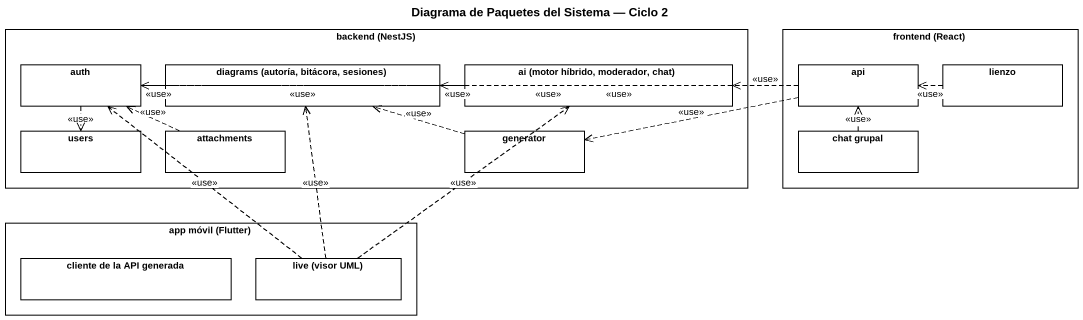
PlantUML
@startuml
title Diagrama de Paquetes del Sistema — Ciclo 2
rectangle "backend (NestJS)" as backend_NestJS {
  rectangle auth
  rectangle "diagrams (autoría, bitácora, sesiones)" as diagrams_autoría_bitácora
  rectangle "ai (motor híbrido, moderador, chat)" as ai_motor_híbrido_moderador
  rectangle users
  rectangle attachments
  rectangle generator
}
rectangle "frontend (React)" as frontend_React {
  rectangle api
  rectangle lienzo
  rectangle "chat grupal" as chat_grupal
}
rectangle "app móvil (Flutter)" as app_móvil_Flutter {
  rectangle "cliente de la API generada" as cliente_de_la_API_generada
  rectangle "live (visor UML)" as live_visor_UML
}
auth ..> users : <<use>>
diagrams_autoría_bitácora .left.> auth : <<use>>
ai_motor_híbrido_moderador .left.> auth : <<use>>
ai_motor_híbrido_moderador .left.> diagrams_autoría_bitácora : <<use>>
api .left.> auth : <<use>>
api .left.> diagrams_autoría_bitácora : <<use>>
api .left.> ai_motor_híbrido_moderador : <<use>>
api .left.> generator : <<use>>
lienzo .left.> api : <<use>>
attachments .left.> auth : <<use>>
generator .left.> diagrams_autoría_bitácora : <<use>>
chat_grupal .up.> api : <<use>>
live_visor_UML .up.> auth : <<use>>
live_visor_UML .up.> diagrams_autoría_bitácora : <<use>>
live_visor_UML .up.> ai_motor_híbrido_moderador : <<use>>
@enduml
